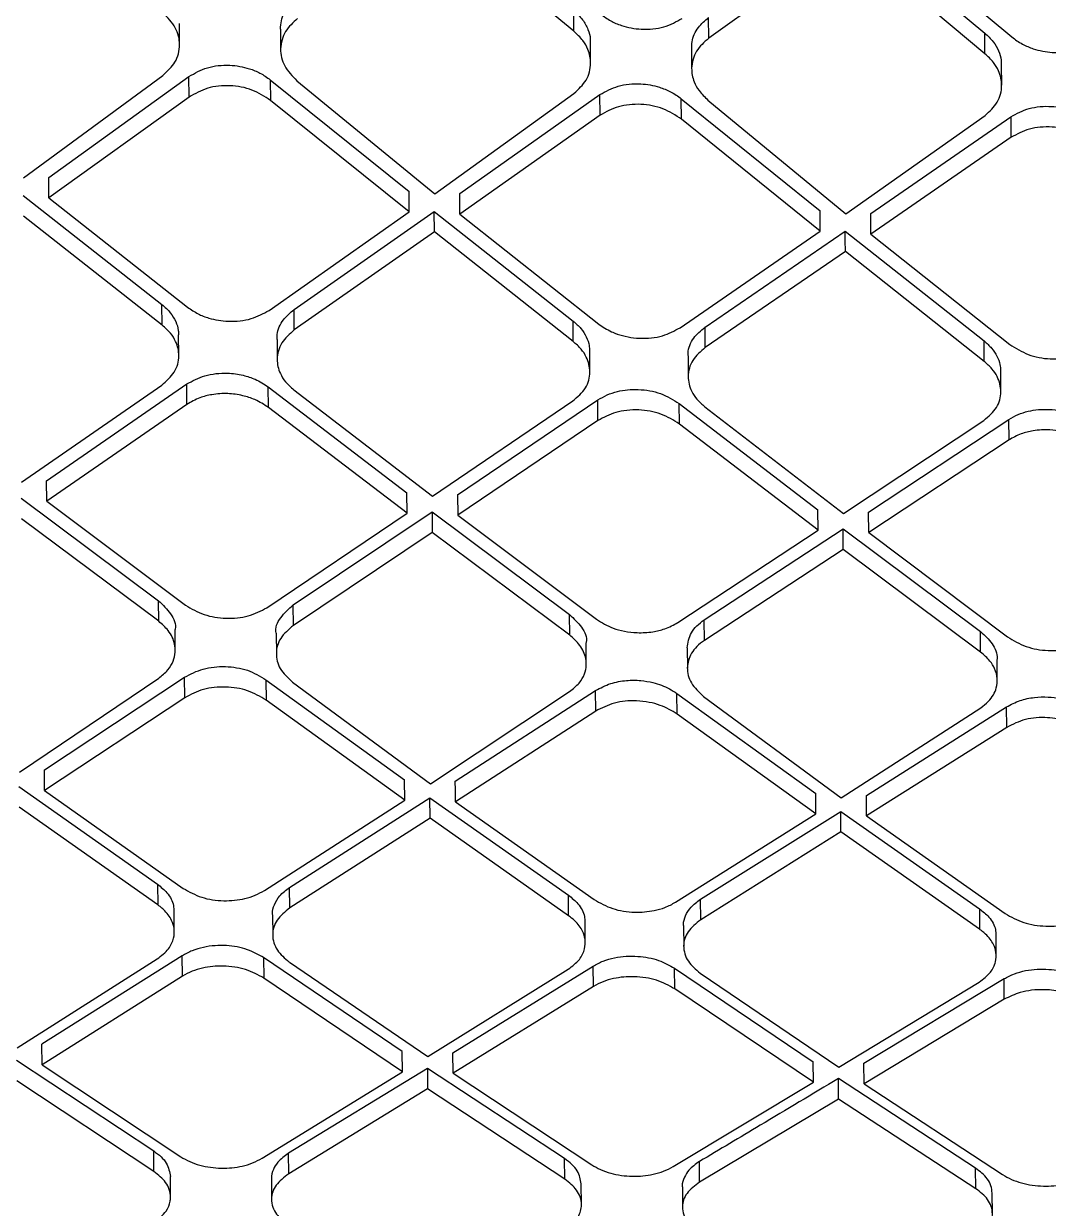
# Model space of a CAD drawing. Extents: x 832 to 912, y 781 to 934.
# Drawn here: x 853.824 to 854.714, y 878.37 to 879.4 of the extents above; entities that cross this region are included whole.
import ezdxf

# ---------------------------------------------------------------- set-up
doc = ezdxf.new("R2010")
doc.units = 0
doc.header["$MEASUREMENT"] = 0
doc.layers.add('1', color=4, linetype='Continuous')

# ---------------------------------------------------------------- blocks, each defined once
blk = doc.blocks.new('pillow top view')
at = {"layer": '1', "color": 3, "linetype": 'Continuous', "lineweight": 25}
for p, q in [((1.7131, -4.403), (1.5977, -4.2993)), ((1.9544, -4.3145), (2.0698, -4.4188)), ((1.9766, -4.3174), (2.0931, -4.4231)), ((1.9538, -4.3324), (1.8299, -4.4136)), ((2.0692, -4.4367), (1.9538, -4.3324)), ((1.3703, -4.4008), (1.3709, -4.3827)), ((1.4584, -4.391), (1.4578, -4.4088)), ((1.8299, -4.4136), (1.8304, -4.3957)), ((1.7265, -4.4309), (1.7271, -4.4129)), ((1.8146, -4.422), (1.814, -4.4398)), ((2.0692, -4.4367), (2.0698, -4.4188)), ((1.2303, -4.5112), (1.3548, -4.427)), ((1.2521, -4.5116), (1.3773, -4.4289)), ((1.3767, -4.4468), (1.3773, -4.429)), ((1.4478, -4.4346), (1.4473, -4.4525)), ((1.4478, -4.4346), (1.5644, -4.5363)), ((1.4709, -4.4363), (1.5866, -4.5394)), ((2.0826, -4.4646), (2.0831, -4.4466)), ((1.3767, -4.4468), (1.2515, -4.5295)), ((1.5639, -4.5541), (1.4473, -4.4525)), ((1.5866, -4.5394), (1.711, -4.4569)), ((1.6083, -4.5399), (1.7335, -4.4589)), ((1.7329, -4.4768), (1.7335, -4.4589)), ((1.8035, -4.4831), (1.804, -4.4653)), ((1.804, -4.4653), (1.9206, -4.5674)), ((1.7329, -4.4768), (1.6078, -4.5577)), ((1.8271, -4.4673), (1.9428, -4.5709)), ((1.9201, -4.5852), (1.8035, -4.4831)), ((1.9428, -4.5709), (2.0671, -4.4902)), ((1.9645, -4.5715), (2.0896, -4.4923)), ((2.089, -4.5102), (2.0896, -4.4924)), ((1.2515, -4.5295), (1.2521, -4.5116)), ((2.089, -4.5102), (1.9639, -4.5893)), ((1.2294, -4.5266), (1.346, -4.626)), ((1.2515, -4.5295), (1.3682, -4.6292)), ((1.5639, -4.5541), (1.5644, -4.5363)), ((1.3455, -4.6438), (1.2288, -4.5444)), ((1.6078, -4.5577), (1.6083, -4.5399)), ((1.4388, -4.6347), (1.5639, -4.5541)), ((1.4605, -4.6348), (1.5856, -4.5546)), ((1.5851, -4.5724), (1.5856, -4.5546)), ((1.5856, -4.5546), (1.7023, -4.6545)), ((1.6078, -4.5577), (1.7245, -4.658)), ((1.9201, -4.5852), (1.9206, -4.5674)), ((1.5851, -4.5724), (1.46, -4.6526)), ((1.7017, -4.6723), (1.5851, -4.5724)), ((1.9639, -4.5893), (1.9645, -4.5715)), ((1.795, -4.664), (1.9201, -4.5852)), ((1.8167, -4.6643), (1.9418, -4.5858)), ((1.9418, -4.5858), (2.0585, -4.686)), ((1.9639, -4.5893), (2.0806, -4.6899)), ((1.9412, -4.6036), (1.8162, -4.6821)), ((2.0579, -4.7038), (1.9412, -4.6036)), ((1.3455, -4.6438), (1.346, -4.626)), ((1.46, -4.6526), (1.4605, -4.6348)), ((1.3589, -4.6706), (1.3594, -4.6527)), ((1.4447, -4.6602), (1.4441, -4.678)), ((1.7017, -4.6723), (1.7023, -4.6545)), ((1.8162, -4.6821), (1.8167, -4.6642)), ((1.7151, -4.6989), (1.7157, -4.6811)), ((1.8009, -4.6893), (1.8004, -4.707)), ((2.0579, -4.7038), (2.0585, -4.686)), ((1.218, -4.7754), (1.343, -4.6959)), ((1.2397, -4.775), (1.3648, -4.6958)), ((1.3642, -4.7136), (1.3648, -4.6959)), ((1.4348, -4.719), (1.4354, -4.7012)), ((1.4354, -4.7012), (1.5521, -4.7979)), ((1.3642, -4.7136), (1.2392, -4.7928)), ((1.4575, -4.7046), (1.5743, -4.8017)), ((2.0713, -4.7304), (2.0719, -4.7125)), ((1.5516, -4.8157), (1.4348, -4.719)), ((1.5743, -4.8017), (1.6993, -4.7239)), ((1.596, -4.8014), (1.7211, -4.7239)), ((1.7205, -4.7417), (1.7211, -4.7239)), ((1.7911, -4.7476), (1.7916, -4.7298)), ((1.7916, -4.7298), (1.9084, -4.8268)), ((1.8138, -4.7336), (1.9305, -4.8309)), ((1.7205, -4.7417), (1.5955, -4.8191)), ((1.9078, -4.8446), (1.7911, -4.7476)), ((1.9305, -4.8309), (2.0555, -4.755)), ((1.9523, -4.8306), (2.0772, -4.755)), ((2.0767, -4.7729), (2.0772, -4.7551)), ((1.2392, -4.7928), (1.2397, -4.775)), ((2.0767, -4.7729), (1.9517, -4.8484)), ((1.217, -4.7893), (1.3327, -4.883)), ((1.2392, -4.7928), (1.356, -4.8877)), ((1.5516, -4.8157), (1.5521, -4.798)), ((1.596, -4.8014), (1.5955, -4.8191)), ((1.3322, -4.9008), (1.2165, -4.8071)), ((1.4266, -4.8928), (1.5516, -4.8157)), ((1.4496, -4.8913), (1.5733, -4.8154)), ((1.5733, -4.8154), (1.5728, -4.8332)), ((1.5733, -4.8154), (1.6891, -4.9093)), ((1.5955, -4.8191), (1.7123, -4.9143)), ((1.9078, -4.8446), (1.9084, -4.8268)), ((1.5728, -4.8332), (1.449, -4.9091)), ((1.6885, -4.9271), (1.5728, -4.8332)), ((1.9517, -4.8484), (1.9523, -4.8306)), ((1.7829, -4.9199), (1.9078, -4.8446)), ((1.8059, -4.9185), (1.9296, -4.8443)), ((1.9296, -4.8443), (2.0453, -4.9382)), ((1.9517, -4.8484), (2.0685, -4.9436)), ((1.929, -4.8621), (1.8053, -4.9363)), ((2.0447, -4.956), (1.929, -4.8621)), ((1.3322, -4.9008), (1.3327, -4.883)), ((1.449, -4.9091), (1.4496, -4.8913)), ((1.3456, -4.9264), (1.3462, -4.9085)), ((1.6885, -4.9271), (1.6891, -4.9093)), ((1.4337, -4.9155), (1.4332, -4.9333)), ((1.8053, -4.9363), (1.8058, -4.9185)), ((1.7019, -4.9525), (1.7025, -4.9346)), ((2.0447, -4.956), (2.0453, -4.9382)), ((1.206, -5.0271), (1.3302, -4.9502)), ((1.2278, -5.0259), (1.3527, -4.9503)), ((1.3522, -4.9681), (1.3527, -4.9504)), ((1.7901, -4.9423), (1.7895, -4.96)), ((1.4233, -4.9553), (1.4227, -4.973)), ((1.4233, -4.9553), (1.5402, -5.0469)), ((1.4463, -4.9583), (1.5624, -5.0513)), ((1.3522, -4.9681), (1.2272, -5.0437)), ((2.0582, -4.9812), (2.0587, -4.9634)), ((1.5397, -5.0647), (1.4227, -4.973)), ((1.5624, -5.0513), (1.6865, -4.976)), ((1.5841, -5.05), (1.7091, -4.9761)), ((1.7085, -4.9939), (1.7091, -4.9762)), ((1.7791, -4.9993), (1.7796, -4.9816)), ((1.7796, -4.9815), (1.8966, -5.0731)), ((1.8026, -4.9849), (1.9187, -5.0779)), ((1.7085, -4.9939), (1.5836, -5.0678)), ((1.896, -5.0909), (1.7791, -4.9993)), ((1.9187, -5.0779), (2.0428, -5.0044)), ((1.9405, -5.0765), (2.0653, -5.0045)), ((2.0648, -5.0223), (2.0653, -5.0045)), ((2.0648, -5.0223), (1.9399, -5.0943)), ((1.2272, -5.0437), (1.2278, -5.0259)), ((1.2051, -5.0395), (1.3221, -5.1291)), ((1.2272, -5.0437), (1.3442, -5.1336)), ((1.5397, -5.0647), (1.5402, -5.0469)), ((1.3215, -5.1469), (1.2045, -5.0573)), ((1.4366, -5.1365), (1.5615, -5.0634)), ((1.5609, -5.0812), (1.5615, -5.0634)), ((1.5615, -5.0634), (1.6785, -5.1529)), ((1.4148, -5.1382), (1.5397, -5.0647)), ((1.5836, -5.0678), (1.7006, -5.1576)), ((1.5609, -5.0812), (1.436, -5.1543)), ((1.6779, -5.1707), (1.5609, -5.0812)), ((1.9399, -5.0943), (1.9405, -5.0765)), ((1.7712, -5.1627), (1.896, -5.0909)), ((1.793, -5.161), (1.9178, -5.0896)), ((1.9178, -5.0896), (2.0348, -5.1788)), ((1.9399, -5.0943), (2.0569, -5.1839)), ((1.9172, -5.1074), (1.7924, -5.1788)), ((2.0342, -5.1966), (1.9172, -5.1074)), ((1.3221, -5.1291), (1.3215, -5.1469)), ((1.436, -5.1543), (1.4366, -5.1365)), ((1.335, -5.171), (1.3355, -5.1531)), ((1.6779, -5.1707), (1.6785, -5.1529)), ((1.4208, -5.1596), (1.4203, -5.1773)), ((1.7924, -5.1788), (1.793, -5.161)), ((1.6914, -5.1946), (1.692, -5.1767)), ((1.7772, -5.1836), (1.7767, -5.2013)), ((2.0348, -5.1788), (2.0342, -5.1966)), ((1.1944, -5.2662), (1.3192, -5.1939)), ((1.341, -5.192), (1.2162, -5.264)), ((1.3405, -5.2098), (1.341, -5.1921)), ((1.4116, -5.1965), (1.4111, -5.2143)), ((1.5287, -5.2828), (1.4116, -5.1965)), ((1.4338, -5.2012), (1.5508, -5.2879)), ((2.0477, -5.2203), (2.0483, -5.2023)), ((1.3405, -5.2098), (1.2156, -5.2818)), ((1.5282, -5.3006), (1.4111, -5.2143)), ((1.5508, -5.2879), (1.6756, -5.2172)), ((1.5727, -5.2856), (1.6974, -5.2152)), ((1.6969, -5.233), (1.6974, -5.2152)), ((1.7675, -5.2379), (1.768, -5.22)), ((1.768, -5.22), (1.8851, -5.306)), ((1.7901, -5.2251), (1.9072, -5.3114)), ((1.6969, -5.233), (1.5721, -5.3034)), ((1.8846, -5.3238), (1.7675, -5.2379)), ((1.9072, -5.3114), (2.032, -5.2425)), ((1.9291, -5.309), (2.0538, -5.2404)), ((2.0532, -5.2582), (2.0538, -5.2404)), ((2.0532, -5.2582), (1.9285, -5.3268)), ((1.2156, -5.2818), (1.2162, -5.264)), ((1.1935, -5.277), (1.3095, -5.3605)), ((1.2156, -5.2818), (1.3328, -5.3665)), ((1.5282, -5.3006), (1.5287, -5.2828)), ((1.5721, -5.3034), (1.5727, -5.2856)), ((1.309, -5.3784), (1.193, -5.2948)), ((1.4034, -5.3706), (1.5282, -5.3006)), ((1.55, -5.2983), (1.4264, -5.3672)), ((1.55, -5.2983), (1.5494, -5.3161)), ((1.666, -5.3814), (1.55, -5.2983)), ((1.5721, -5.3034), (1.6893, -5.3877)), ((1.8846, -5.3238), (1.8851, -5.306)), ((1.9285, -5.3268), (1.9291, -5.309)), ((1.5494, -5.3161), (1.4259, -5.3851)), ((1.6655, -5.3993), (1.5494, -5.3161)), ((1.9059, -5.3392), (1.9064, -5.3214)), ((2.0225, -5.4039), (1.9064, -5.3214)), ((1.7599, -5.3921), (1.8846, -5.3238)), ((1.9285, -5.3268), (2.0457, -5.4105)), ((1.9059, -5.3392), (1.7823, -5.4065)), ((2.0219, -5.4218), (1.9059, -5.3392)), ((1.309, -5.3784), (1.3095, -5.3605)), ((1.4259, -5.3851), (1.4264, -5.3672)), ((1.3225, -5.4011), (1.3231, -5.3833)), ((1.6655, -5.3993), (1.666, -5.3814)), ((1.4107, -5.3889), (1.4101, -5.4068)), ((1.7823, -5.4065), (1.7829, -5.3886)), ((1.679, -5.4218), (1.6796, -5.4039)), ((1.7672, -5.41), (1.7666, -5.4279)), ((2.0219, -5.4218), (2.0225, -5.4039)), ((2.0355, -5.444), (2.036, -5.4261))]:
    blk.add_line(p, q, dxfattribs=at)
at = {"layer": '1', "color": 3, "linetype": 'Continuous', "lineweight": 25, "flags": 128}
for points in [[(1.7131, -4.403), (1.7134, -4.3929), (1.7137, -4.3851)], [(1.9412, -4.6036), (1.9415, -4.5937), (1.9418, -4.5858)], [(1.929, -4.8621), (1.9293, -4.8521), (1.9296, -4.8443)], [(1.5836, -5.0678), (1.5839, -5.0578), (1.5841, -5.05)], [(1.896, -5.0909), (1.8963, -5.081), (1.8966, -5.0731)], [(1.9172, -5.1074), (1.9175, -5.0974), (1.9178, -5.0896)]]:
    blk.add_lwpolyline(points, dxfattribs=at)
at = {"layer": '1', "color": 3, "linetype": 'Continuous', "lineweight": 25}
for points, knots in [([(1.3548, -4.427), (1.3588, -4.4235), (1.3651, -4.4182), (1.3693, -4.4088), (1.371, -4.3987), (1.3686, -4.3856), (1.3608, -4.377), (1.3569, -4.3727)], [0, 0, 0, 0, 0.23897, 0.367121, 0.500718, 0.750087, 1, 1, 1, 1]), ([(1.4584, -4.3911), (1.4587, -4.3886), (1.4594, -4.3817), (1.4646, -4.3721), (1.4714, -4.3667), (1.4743, -4.3644)], [0, 0, 0, 0, 0.245236, 0.678395, 1, 1, 1, 1]), ([(1.4737, -4.3823), (1.4696, -4.3857), (1.4634, -4.3909), (1.459, -4.4003), (1.4571, -4.4103), (1.4594, -4.4235), (1.4671, -4.4321), (1.4709, -4.4363)], [0, 0, 0, 0, 0.236384, 0.365186, 0.500755, 0.750142, 1, 1, 1, 1]), ([(1.7137, -4.3851), (1.7163, -4.3877), (1.7214, -4.3929), (1.7255, -4.4016), (1.7273, -4.4083), (1.7269, -4.412), (1.7268, -4.4129)], [0, 0, 0, 0, 0.322145, 0.624176, 0.906199, 1, 1, 1, 1]), ([(1.737, -4.389), (1.7397, -4.3912), (1.7449, -4.3953), (1.7566, -4.4008), (1.7692, -4.4037), (1.7817, -4.4039), (1.7945, -4.4021), (1.8024, -4.3981), (1.8075, -4.3955)], [0, 0, 0, 0, 0.144186, 0.275731, 0.500015, 0.629952, 0.75675, 1, 1, 1, 1]), ([(1.711, -4.4569), (1.7151, -4.4534), (1.7214, -4.4481), (1.7255, -4.4388), (1.7271, -4.4299), (1.7255, -4.4204), (1.7207, -4.4107), (1.7158, -4.4057), (1.7131, -4.403)], [0, 0, 0, 0, 0.241454, 0.368636, 0.499849, 0.697294, 0.835586, 1, 1, 1, 1]), ([(1.8148, -4.4221), (1.8149, -4.4201), (1.8152, -4.4137), (1.82, -4.4041), (1.8272, -4.3983), (1.8304, -4.3957)], [0, 0, 0, 0, 0.189862, 0.636943, 1, 1, 1, 1]), ([(1.8299, -4.4136), (1.8258, -4.417), (1.8194, -4.4222), (1.8152, -4.4315), (1.8134, -4.4404), (1.8149, -4.4499), (1.8195, -4.4595), (1.8244, -4.4646), (1.8271, -4.4673)], [0, 0, 0, 0, 0.239159, 0.366926, 0.499883, 0.695522, 0.834248, 1, 1, 1, 1]), ([(1.3773, -4.4289), (1.3825, -4.4262), (1.3931, -4.4208), (1.4124, -4.4196), (1.4281, -4.4231), (1.4397, -4.4283), (1.445, -4.4324), (1.4478, -4.4346)], [0, 0, 0, 0, 0.247256, 0.499035, 0.720607, 0.853202, 1, 1, 1, 1]), ([(2.0698, -4.4188), (2.0723, -4.4213), (2.0771, -4.4262), (2.0813, -4.4345), (2.0833, -4.4414), (2.083, -4.4453), (2.0829, -4.4466)], [0, 0, 0, 0, 0.305655, 0.595832, 0.870604, 1, 1, 1, 1]), ([(2.0931, -4.4231), (2.0959, -4.4254), (2.1014, -4.4297), (2.1131, -4.4351), (2.1255, -4.4381), (2.1379, -4.4383), (2.1507, -4.4367), (2.1585, -4.4328), (2.1636, -4.4302)], [0, 0, 0, 0, 0.15157, 0.28557, 0.500082, 0.631955, 0.759381, 1, 1, 1, 1]), ([(1.4473, -4.4525), (1.4423, -4.4489), (1.4323, -4.4418), (1.4126, -4.4375), (1.3926, -4.4386), (1.382, -4.4441), (1.3767, -4.4468)], [0, 0, 0, 0, 0.250041, 0.500066, 0.751785, 1, 1, 1, 1]), ([(2.0671, -4.4902), (2.0712, -4.4868), (2.0775, -4.4816), (2.0816, -4.4723), (2.0832, -4.4632), (2.0814, -4.4535), (2.0764, -4.444), (2.0717, -4.4392), (2.0692, -4.4367)], [0, 0, 0, 0, 0.244046, 0.370587, 0.499863, 0.713826, 0.847995, 1, 1, 1, 1]), ([(1.7335, -4.4589), (1.7386, -4.4563), (1.7465, -4.4523), (1.7592, -4.4506), (1.7714, -4.4507), (1.7837, -4.4535), (1.7955, -4.4587), (1.8011, -4.463), (1.804, -4.4653)], [0, 0, 0, 0, 0.243891, 0.370124, 0.498888, 0.709557, 0.844908, 1, 1, 1, 1]), ([(1.8035, -4.4831), (1.7985, -4.4795), (1.7885, -4.4724), (1.7719, -4.4686), (1.7588, -4.4684), (1.746, -4.4701), (1.7381, -4.4741), (1.7329, -4.4768)], [0, 0, 0, 0, 0.2498138, 0.4994717, 0.6280739, 0.7545804, 1, 1, 1, 1]), ([(2.0896, -4.4923), (2.0947, -4.4898), (2.1025, -4.4859), (2.1153, -4.4843), (2.127, -4.4846), (2.1389, -4.4872), (2.1509, -4.4923), (2.1568, -4.4969), (2.1601, -4.4994)], [0, 0, 0, 0, 0.241769, 0.368671, 0.499278, 0.690596, 0.830653, 1, 1, 1, 1]), ([(2.1595, -4.5172), (2.156, -4.5145), (2.1515, -4.511), (2.1458, -4.5084), (2.1443, -4.5077), (2.1439, -4.5075), (2.1438, -4.5075), (2.1437, -4.5075), (2.1437, -4.5075), (2.1437, -4.5074), (2.1436, -4.5074), (2.1434, -4.5073), (2.143, -4.5072), (2.1423, -4.5069), (2.1409, -4.5063), (2.138, -4.5053), (2.1326, -4.5038), (2.1245, -4.5024), (2.1147, -4.5022), (2.102, -4.5038), (2.0941, -4.5077), (2.089, -4.5102)], [0, 0, 0, 0, 0.185352, 0.233082, 0.245632, 0.250088, 0.250634, 0.25065, 0.250665, 0.251226, 0.252333, 0.254547, 0.258973, 0.267777, 0.285165, 0.319161, 0.383946, 0.50073, 0.631057, 0.757962, 1, 1, 1, 1]), ([(1.346, -4.626), (1.3485, -4.6284), (1.3533, -4.6331), (1.3576, -4.641), (1.3595, -4.6476), (1.3593, -4.6515), (1.3592, -4.6527)], [0, 0, 0, 0, 0.3033, 0.592365, 0.867254, 1, 1, 1, 1]), ([(1.3682, -4.6292), (1.371, -4.6313), (1.3764, -4.6354), (1.3881, -4.6404), (1.4007, -4.643), (1.4132, -4.643), (1.4259, -4.6412), (1.4337, -4.6372), (1.4388, -4.6347)], [0, 0, 0, 0, 0.148769, 0.28186, 0.500185, 0.63236, 0.759903, 1, 1, 1, 1]), ([(1.4449, -4.6602), (1.4449, -4.6588), (1.445, -4.6529), (1.4496, -4.6435), (1.4571, -4.6376), (1.4605, -4.6348)], [0, 0, 0, 0, 0.146128, 0.605561, 1, 1, 1, 1]), ([(1.343, -4.6959), (1.3472, -4.6925), (1.3558, -4.6855), (1.3599, -4.6718), (1.3578, -4.66), (1.3526, -4.6507), (1.348, -4.6462), (1.3455, -4.6438)], [0, 0, 0, 0, 0.245597, 0.499112, 0.715716, 0.849502, 1, 1, 1, 1]), ([(1.46, -4.6526), (1.4558, -4.656), (1.4494, -4.6611), (1.4452, -4.6701), (1.4435, -4.6791), (1.4452, -4.6885), (1.4503, -4.6977), (1.455, -4.7022), (1.4575, -4.7046)], [0, 0, 0, 0, 0.241669, 0.368794, 0.499759, 0.7147, 0.848664, 1, 1, 1, 1]), ([(1.7023, -4.6545), (1.7046, -4.6567), (1.7093, -4.6611), (1.7135, -4.6686), (1.7157, -4.6754), (1.7155, -4.6795), (1.7155, -4.6811)], [0, 0, 0, 0, 0.286574, 0.56368, 0.831337, 1, 1, 1, 1]), ([(1.7245, -4.658), (1.7279, -4.6605), (1.7326, -4.664), (1.7384, -4.6666), (1.746, -4.6696), (1.7562, -4.672), (1.7696, -4.6721), (1.7823, -4.6703), (1.79, -4.6665), (1.795, -4.664)], [0, 0, 0, 0, 0.179341, 0.242908, 0.250512, 0.499895, 0.635218, 0.76383, 1, 1, 1, 1]), ([(1.6993, -4.7239), (1.7036, -4.7205), (1.7121, -4.7137), (1.7162, -4.6998), (1.7139, -4.688), (1.7086, -4.6788), (1.7041, -4.6745), (1.7017, -4.6723)], [0, 0, 0, 0, 0.248722, 0.499125, 0.726665, 0.857726, 1, 1, 1, 1]), ([(1.8012, -4.6893), (1.8011, -4.6883), (1.801, -4.6828), (1.8052, -4.6733), (1.813, -4.6672), (1.8167, -4.6643)], [0, 0, 0, 0, 0.102664, 0.573031, 1, 1, 1, 1]), ([(1.8162, -4.6821), (1.812, -4.6854), (1.8035, -4.6923), (1.7992, -4.7061), (1.8016, -4.718), (1.8069, -4.7271), (1.8114, -4.7313), (1.8138, -4.7336)], [0, 0, 0, 0, 0.24561, 0.499106, 0.727425, 0.858288, 1, 1, 1, 1]), ([(1.3648, -4.6958), (1.3699, -4.6933), (1.3777, -4.6894), (1.3905, -4.6876), (1.4017, -4.6875), (1.4134, -4.6897), (1.4255, -4.6941), (1.4318, -4.6986), (1.4354, -4.7012)], [0, 0, 0, 0, 0.241945, 0.368879, 0.499461, 0.673352, 0.817696, 1, 1, 1, 1]), ([(2.0585, -4.686), (2.0607, -4.6882), (2.0651, -4.6924), (2.0694, -4.6996), (2.0717, -4.7064), (2.0717, -4.7107), (2.0717, -4.7125)], [0, 0, 0, 0, 0.273736, 0.541639, 0.803723, 1, 1, 1, 1]), ([(2.0806, -4.6899), (2.0856, -4.6933), (2.0956, -4.7003), (2.1125, -4.7041), (2.126, -4.7043), (2.1387, -4.7026), (2.1463, -4.6989), (2.1511, -4.6966)], [0, 0, 0, 0, 0.249794, 0.499434, 0.638661, 0.768648, 1, 1, 1, 1]), ([(2.0555, -4.755), (2.0598, -4.7516), (2.0683, -4.7449), (2.0724, -4.7311), (2.07, -4.7193), (2.0646, -4.7102), (2.0602, -4.706), (2.0579, -4.7038)], [0, 0, 0, 0, 0.251608, 0.499114, 0.733105, 0.862563, 1, 1, 1, 1]), ([(1.4348, -4.719), (1.4312, -4.7164), (1.4247, -4.7118), (1.4125, -4.7074), (1.3998, -4.7051), (1.387, -4.7055), (1.3746, -4.708), (1.3679, -4.7116), (1.3642, -4.7136)], [0, 0, 0, 0, 0.186778, 0.332581, 0.500302, 0.678342, 0.821079, 1, 1, 1, 1]), ([(1.7211, -4.7239), (1.7237, -4.7225), (1.729, -4.7196), (1.7409, -4.7163), (1.7569, -4.7154), (1.7765, -4.7196), (1.7866, -4.7264), (1.7916, -4.7298)], [0, 0, 0, 0, 0.132809, 0.260204, 0.497693, 0.748725, 1, 1, 1, 1]), ([(1.7911, -4.7476), (1.7861, -4.7442), (1.7761, -4.7374), (1.7593, -4.7338), (1.746, -4.7337), (1.7332, -4.7355), (1.7255, -4.7393), (1.7205, -4.7417)], [0, 0, 0, 0, 0.249804, 0.499565, 0.633627, 0.761927, 1, 1, 1, 1]), ([(2.0772, -4.755), (2.0799, -4.7536), (2.0851, -4.7509), (2.0969, -4.7477), (2.113, -4.7469), (2.1326, -4.7513), (2.1427, -4.7581), (2.1478, -4.7616)], [0, 0, 0, 0, 0.131378, 0.258107, 0.496636, 0.74821, 1, 1, 1, 1]), ([(2.1472, -4.7794), (2.1422, -4.776), (2.1322, -4.7691), (2.1141, -4.7651), (2.0989, -4.7653), (2.0866, -4.7677), (2.0801, -4.7711), (2.0767, -4.7728)], [0, 0, 0, 0, 0.24969, 0.499378, 0.685784, 0.831502, 1, 1, 1, 1]), ([(1.3327, -4.883), (1.3364, -4.8868), (1.3437, -4.8944), (1.3475, -4.904), (1.3461, -4.9084), (1.3461, -4.9085)], [0, 0, 0, 0, 0.494206, 0.995134, 1, 1, 1, 1]), ([(1.356, -4.8877), (1.361, -4.891), (1.3711, -4.8975), (1.3908, -4.9014), (1.4107, -4.9002), (1.4213, -4.8953), (1.4266, -4.8928)], [0, 0, 0, 0, 0.250006, 0.500004, 0.750011, 1, 1, 1, 1]), ([(1.4339, -4.9155), (1.4338, -4.9154), (1.4327, -4.9107), (1.4373, -4.9013), (1.4455, -4.8947), (1.4496, -4.8913)], [0, 0, 0, 0, 0.014781, 0.505919, 1, 1, 1, 1]), ([(1.3302, -4.9502), (1.3331, -4.948), (1.3388, -4.9439), (1.3437, -4.9362), (1.3458, -4.9286), (1.3455, -4.9195), (1.3415, -4.9098), (1.335, -4.9035), (1.3322, -4.9008)], [0, 0, 0, 0, 0.168711, 0.324991, 0.468807, 0.600185, 0.824708, 1, 1, 1, 1]), ([(1.449, -4.9091), (1.4447, -4.9125), (1.4362, -4.9192), (1.4321, -4.9326), (1.4347, -4.9466), (1.4424, -4.9544), (1.4463, -4.9583)], [0, 0, 0, 0, 0.256133, 0.499731, 0.746344, 1, 1, 1, 1]), ([(1.6891, -4.9093), (1.6926, -4.9129), (1.6999, -4.9203), (1.7038, -4.9298), (1.7024, -4.9343), (1.7023, -4.9345)], [0, 0, 0, 0, 0.478529, 0.974215, 1, 1, 1, 1]), ([(1.7123, -4.9143), (1.7168, -4.9173), (1.7239, -4.9221), (1.7363, -4.9259), (1.748, -4.9277), (1.76, -4.9275), (1.7725, -4.9251), (1.7791, -4.9217), (1.7829, -4.9199)], [0, 0, 0, 0, 0.226963, 0.357904, 0.50014, 0.675926, 0.817966, 1, 1, 1, 1]), ([(1.7901, -4.9423), (1.791, -4.9378), (1.7922, -4.931), (1.7989, -4.9233), (1.8035, -4.9201), (1.8058, -4.9185)], [0, 0, 0, 0, 0.487361, 0.741842, 1, 1, 1, 1]), ([(1.6865, -4.976), (1.6895, -4.9738), (1.6954, -4.9695), (1.7003, -4.9617), (1.7023, -4.954), (1.7016, -4.9449), (1.6974, -4.9357), (1.6912, -4.9296), (1.6885, -4.9271)], [0, 0, 0, 0, 0.175696, 0.336953, 0.483737, 0.616083, 0.836592, 1, 1, 1, 1]), ([(1.8053, -4.9363), (1.8029, -4.9379), (1.7983, -4.941), (1.792, -4.9487), (1.7883, -4.9595), (1.7911, -4.9733), (1.7988, -4.981), (1.8026, -4.9849)], [0, 0, 0, 0, 0.13316, 0.261118, 0.500367, 0.749186, 1, 1, 1, 1]), ([(2.0453, -4.9382), (2.0489, -4.9418), (2.0562, -4.949), (2.0593, -4.9583), (2.0587, -4.963), (2.0586, -4.9633)], [0, 0, 0, 0, 0.464635, 0.955545, 1, 1, 1, 1]), ([(1.3527, -4.9503), (1.358, -4.9478), (1.3686, -4.9428), (1.3885, -4.9417), (1.4082, -4.9455), (1.4183, -4.952), (1.4233, -4.9553)], [0, 0, 0, 0, 0.250009, 0.499998, 0.750004, 1, 1, 1, 1]), ([(2.0685, -4.9436), (2.0736, -4.947), (2.0836, -4.9537), (2.1033, -4.9578), (2.1232, -4.9569), (2.1338, -4.9522), (2.1391, -4.9498)], [0, 0, 0, 0, 0.249995, 0.500006, 0.749997, 1, 1, 1, 1]), ([(1.4227, -4.973), (1.4177, -4.9698), (1.4077, -4.9632), (1.388, -4.9595), (1.368, -4.9606), (1.3575, -4.9656), (1.3522, -4.9681)], [0, 0, 0, 0, 0.250014, 0.500004, 0.749998, 1, 1, 1, 1]), ([(2.0428, -5.0044), (2.0452, -5.0028), (2.0498, -4.9996), (2.0545, -4.9938), (2.0576, -4.9872), (2.0587, -4.9795), (2.0569, -4.9714), (2.0525, -4.9634), (2.0475, -4.9587), (2.0447, -4.956)], [0, 0, 0, 0, 0.135933, 0.262758, 0.380434, 0.534584, 0.69687, 0.828595, 1, 1, 1, 1]), ([(1.7091, -4.9761), (1.7133, -4.9741), (1.7214, -4.9701), (1.7356, -4.9681), (1.7482, -4.9686), (1.761, -4.9713), (1.7716, -4.9757), (1.7775, -4.98), (1.7796, -4.9815)], [0, 0, 0, 0, 0.206384, 0.389645, 0.54972, 0.686543, 0.889709, 1, 1, 1, 1]), ([(1.7791, -4.9993), (1.7745, -4.9964), (1.7674, -4.9917), (1.755, -4.9879), (1.7415, -4.9858), (1.7243, -4.9867), (1.7138, -4.9915), (1.7085, -4.9939)], [0, 0, 0, 0, 0.22787, 0.358927, 0.501083, 0.750484, 1, 1, 1, 1]), ([(2.0653, -5.0045), (2.0692, -5.0027), (2.0765, -4.9991), (2.0893, -4.997), (2.1013, -4.9971), (2.1142, -4.9993), (2.1263, -5.0037), (2.1331, -5.0085), (2.1359, -5.0104)], [0, 0, 0, 0, 0.187053, 0.356471, 0.508209, 0.642242, 0.856367, 1, 1, 1, 1]), ([(2.1353, -5.0282), (2.1325, -5.0263), (2.1271, -5.0225), (2.1153, -5.0178), (2.0998, -5.0145), (2.0806, -5.0151), (2.07, -5.0199), (2.0648, -5.0223)], [0, 0, 0, 0, 0.148673, 0.28189, 0.501165, 0.75073, 1, 1, 1, 1]), ([(1.3221, -5.1291), (1.3249, -5.1316), (1.3314, -5.1373), (1.3354, -5.146), (1.3353, -5.1515), (1.3353, -5.1531)], [0, 0, 0, 0, 0.354226, 0.810058, 1, 1, 1, 1]), ([(1.3442, -5.1336), (1.3492, -5.1367), (1.3592, -5.1428), (1.3788, -5.1465), (1.3949, -5.1454), (1.4068, -5.1422), (1.4121, -5.1395), (1.4148, -5.1382)], [0, 0, 0, 0, 0.249348, 0.499686, 0.738232, 0.866343, 1, 1, 1, 1]), ([(1.4209, -5.1595), (1.4209, -5.1592), (1.4206, -5.1563), (1.4226, -5.1507), (1.4274, -5.1429), (1.4334, -5.1387), (1.4366, -5.1365)], [0, 0, 0, 0, 0.037666, 0.328775, 0.649552, 1, 1, 1, 1]), ([(1.3192, -5.1939), (1.3229, -5.1913), (1.3299, -5.1863), (1.3346, -5.177), (1.3354, -5.1685), (1.3331, -5.1598), (1.3286, -5.1533), (1.3239, -5.1489), (1.3222, -5.1475), (1.3215, -5.1469)], [0, 0, 0, 0, 0.212553, 0.400208, 0.562921, 0.700637, 0.900192, 0.962632, 1, 1, 1, 1]), ([(1.436, -5.1543), (1.4318, -5.1575), (1.4233, -5.1638), (1.4197, -5.1749), (1.4207, -5.1838), (1.4242, -5.1924), (1.43, -5.1977), (1.4337, -5.2012)], [0, 0, 0, 0, 0.249503, 0.498848, 0.63525, 0.764402, 1, 1, 1, 1]), ([(1.6785, -5.1529), (1.6813, -5.1554), (1.6878, -5.1611), (1.6918, -5.1696), (1.6918, -5.1751), (1.6917, -5.1767)], [0, 0, 0, 0, 0.355975, 0.812405, 1, 1, 1, 1]), ([(1.7006, -5.1576), (1.7056, -5.1607), (1.7156, -5.1669), (1.7346, -5.1705), (1.7503, -5.1698), (1.7624, -5.167), (1.7681, -5.1642), (1.7712, -5.1627)], [0, 0, 0, 0, 0.248566, 0.499625, 0.716875, 0.850303, 1, 1, 1, 1]), ([(1.7774, -5.1836), (1.7773, -5.1831), (1.7771, -5.1801), (1.7792, -5.1745), (1.784, -5.167), (1.7899, -5.163), (1.793, -5.161)], [0, 0, 0, 0, 0.056185, 0.343541, 0.658182, 1, 1, 1, 1]), ([(1.6756, -5.2172), (1.6793, -5.2146), (1.6863, -5.2097), (1.691, -5.2005), (1.6918, -5.1921), (1.6895, -5.1836), (1.6847, -5.1765), (1.6796, -5.1721), (1.6779, -5.1707)], [0, 0, 0, 0, 0.21255, 0.400194, 0.562902, 0.700586, 0.900181, 1, 1, 1, 1]), ([(1.4116, -5.1965), (1.4073, -5.1938), (1.3981, -5.1881), (1.3828, -5.1847), (1.3697, -5.1842), (1.3595, -5.1853), (1.3496, -5.1878), (1.3439, -5.1906), (1.341, -5.192)], [0, 0, 0, 0, 0.220159, 0.459675, 0.587331, 0.719935, 0.857499, 1, 1, 1, 1]), ([(1.7924, -5.1788), (1.7882, -5.1819), (1.7797, -5.1881), (1.7761, -5.1989), (1.7771, -5.2078), (1.7806, -5.2163), (1.7864, -5.2216), (1.7901, -5.2251)], [0, 0, 0, 0, 0.249453, 0.498807, 0.634632, 0.763596, 1, 1, 1, 1]), ([(2.0348, -5.1788), (2.0376, -5.1813), (2.0441, -5.1869), (2.0482, -5.1953), (2.0481, -5.2007), (2.0481, -5.2023)], [0, 0, 0, 0, 0.353576, 0.809338, 1, 1, 1, 1]), ([(2.0569, -5.1839), (2.0619, -5.187), (2.072, -5.1932), (2.0917, -5.197), (2.1116, -5.1962), (2.1221, -5.1917), (2.1275, -5.1894)], [0, 0, 0, 0, 0.248801, 0.500444, 0.747809, 1, 1, 1, 1]), ([(2.032, -5.2425), (2.0357, -5.2399), (2.0426, -5.2352), (2.0473, -5.2261), (2.0481, -5.2178), (2.0458, -5.2094), (2.0413, -5.203), (2.0366, -5.1987), (2.0349, -5.1972), (2.0342, -5.1966)], [0, 0, 0, 0, 0.213079, 0.401102, 0.564003, 0.701748, 0.900958, 0.963042, 1, 1, 1, 1]), ([(1.4111, -5.2143), (1.4062, -5.2113), (1.3987, -5.2068), (1.3862, -5.2035), (1.3735, -5.2018), (1.3606, -5.2026), (1.3486, -5.2057), (1.3433, -5.2084), (1.3405, -5.2098)], [0, 0, 0, 0, 0.244724, 0.371315, 0.50035, 0.732766, 0.862149, 1, 1, 1, 1]), ([(1.6974, -5.2152), (1.7003, -5.2138), (1.706, -5.211), (1.7161, -5.2086), (1.7263, -5.2076), (1.7394, -5.2083), (1.7547, -5.2117), (1.7637, -5.2174), (1.768, -5.22)], [0, 0, 0, 0, 0.143881, 0.282407, 0.415581, 0.543427, 0.782128, 1, 1, 1, 1]), ([(1.7675, -5.2379), (1.7626, -5.2349), (1.7551, -5.2303), (1.7426, -5.227), (1.73, -5.2253), (1.7171, -5.226), (1.7051, -5.229), (1.6997, -5.2316), (1.6969, -5.233)], [0, 0, 0, 0, 0.244746, 0.371355, 0.500425, 0.731281, 0.861018, 1, 1, 1, 1]), ([(2.0538, -5.2404), (2.0567, -5.239), (2.0624, -5.2363), (2.0725, -5.234), (2.0827, -5.2331), (2.0958, -5.2338), (2.111, -5.2374), (2.1201, -5.243), (2.1244, -5.2456)], [0, 0, 0, 0, 0.144216, 0.282945, 0.416231, 0.544107, 0.7826, 1, 1, 1, 1]), ([(2.1238, -5.2635), (2.1228, -5.2628), (2.1198, -5.261), (2.1133, -5.2574), (2.1028, -5.2534), (2.09, -5.2511), (2.0776, -5.2512), (2.065, -5.2531), (2.0578, -5.2563), (2.0532, -5.2582)], [0, 0, 0, 0, 0.057975, 0.16072, 0.308413, 0.500935, 0.649936, 0.782895, 1, 1, 1, 1]), ([(1.9064, -5.3214), (1.8832, -5.334), (1.8421, -5.3565), (1.8009, -5.3789), (1.7829, -5.3886)], [0, 0, 0, 0, 0.562685, 1, 1, 1, 1]), ([(1.3095, -5.3605), (1.3117, -5.3623), (1.316, -5.3657), (1.3217, -5.3734), (1.3225, -5.3794), (1.3231, -5.3833)], [0, 0, 0, 0, 0.263015, 0.517987, 1, 1, 1, 1]), ([(1.3328, -5.3665), (1.3352, -5.3681), (1.3401, -5.3712), (1.3516, -5.3757), (1.3674, -5.3786), (1.3834, -5.3776), (1.3953, -5.3745), (1.4007, -5.3719), (1.4034, -5.3706)], [0, 0, 0, 0, 0.128937, 0.25548, 0.500436, 0.735229, 0.863995, 1, 1, 1, 1]), ([(1.4264, -5.3672), (1.4229, -5.3696), (1.417, -5.3735), (1.4123, -5.381), (1.4104, -5.386), (1.4108, -5.3888), (1.4108, -5.3889)], [0, 0, 0, 0, 0.396663, 0.664291, 0.977685, 1, 1, 1, 1]), ([(1.3071, -5.4227), (1.3113, -5.4197), (1.3185, -5.4145), (1.3219, -5.4067), (1.3224, -5.4027), (1.3226, -5.3992), (1.322, -5.3946), (1.3184, -5.3865), (1.3126, -5.3815), (1.309, -5.3784)], [0, 0, 0, 0, 0.24915, 0.428557, 0.491864, 0.499326, 0.640235, 0.770796, 1, 1, 1, 1]), ([(1.6795, -5.404), (1.679, -5.4001), (1.6782, -5.3942), (1.6724, -5.3866), (1.6682, -5.3832), (1.666, -5.3814)], [0, 0, 0, 0, 0.482542, 0.738575, 1, 1, 1, 1]), ([(1.4259, -5.3851), (1.4216, -5.3881), (1.4132, -5.394), (1.4095, -5.4046), (1.4106, -5.4132), (1.4142, -5.4212), (1.4198, -5.4261), (1.4233, -5.4291)], [0, 0, 0, 0, 0.249298, 0.498676, 0.644582, 0.776924, 1, 1, 1, 1]), ([(1.6893, -5.3877), (1.6917, -5.3893), (1.6965, -5.3924), (1.7081, -5.3969), (1.7239, -5.3998), (1.7399, -5.3989), (1.7518, -5.396), (1.7571, -5.3934), (1.7599, -5.3921)], [0, 0, 0, 0, 0.128545, 0.254979, 0.500542, 0.734832, 0.863665, 1, 1, 1, 1]), ([(1.7829, -5.3886), (1.7795, -5.3909), (1.7736, -5.3947), (1.7689, -5.402), (1.7669, -5.4069), (1.7672, -5.4098), (1.7673, -5.41)], [0, 0, 0, 0, 0.383946, 0.654589, 0.977221, 1, 1, 1, 1]), ([(1.6636, -5.443), (1.6678, -5.4401), (1.6757, -5.4345), (1.6786, -5.4266), (1.6792, -5.4203), (1.6785, -5.4154), (1.6749, -5.4074), (1.6691, -5.4025), (1.6655, -5.3993)], [0, 0, 0, 0, 0.249184, 0.469203, 0.498962, 0.639486, 0.769971, 1, 1, 1, 1]), ([(1.7823, -5.4065), (1.7781, -5.4094), (1.7697, -5.4153), (1.766, -5.4256), (1.7671, -5.4341), (1.7707, -5.4421), (1.7763, -5.4469), (1.7798, -5.4499)], [0, 0, 0, 0, 0.249209, 0.498597, 0.643313, 0.775248, 1, 1, 1, 1]), ([(2.036, -5.4261), (2.0358, -5.424), (2.0356, -5.4198), (2.0319, -5.4119), (2.0261, -5.407), (2.0225, -5.4039)], [0, 0, 0, 0, 0.271876, 0.535355, 1, 1, 1, 1]), ([(2.0457, -5.4105), (2.0481, -5.4121), (2.053, -5.4151), (2.0645, -5.4196), (2.0803, -5.4226), (2.0963, -5.4218), (2.1082, -5.419), (2.1135, -5.4165), (2.1163, -5.4153)], [0, 0, 0, 0, 0.12828, 0.254601, 0.500582, 0.734593, 0.863484, 1, 1, 1, 1]), ([(2.0201, -5.4648), (2.0243, -5.4619), (2.0312, -5.4572), (2.0348, -5.4496), (2.0357, -5.4435), (2.035, -5.4378), (2.0314, -5.4298), (2.0256, -5.4249), (2.0219, -5.4218)], [0, 0, 0, 0, 0.248975, 0.413106, 0.499207, 0.639531, 0.769912, 1, 1, 1, 1])]:
    blk.add_open_spline(points, degree=3, knots=knots, dxfattribs=at)
blk = doc.blocks.new('2026 SOVEREIGN HL')
at = {"layer": '1', "rotation": 2.284948898486966}
blk.add_blockref('pillow top view', (20.6854, 86.6293), dxfattribs=at)

msp = doc.modelspace()

# ---------------------------------------------------------------- block references
at = {"layer": '1'}
msp.add_blockref('2026 SOVEREIGN HL', (831.7292, 797.0948), dxfattribs=at)

doc.saveas('drawing.dxf')
